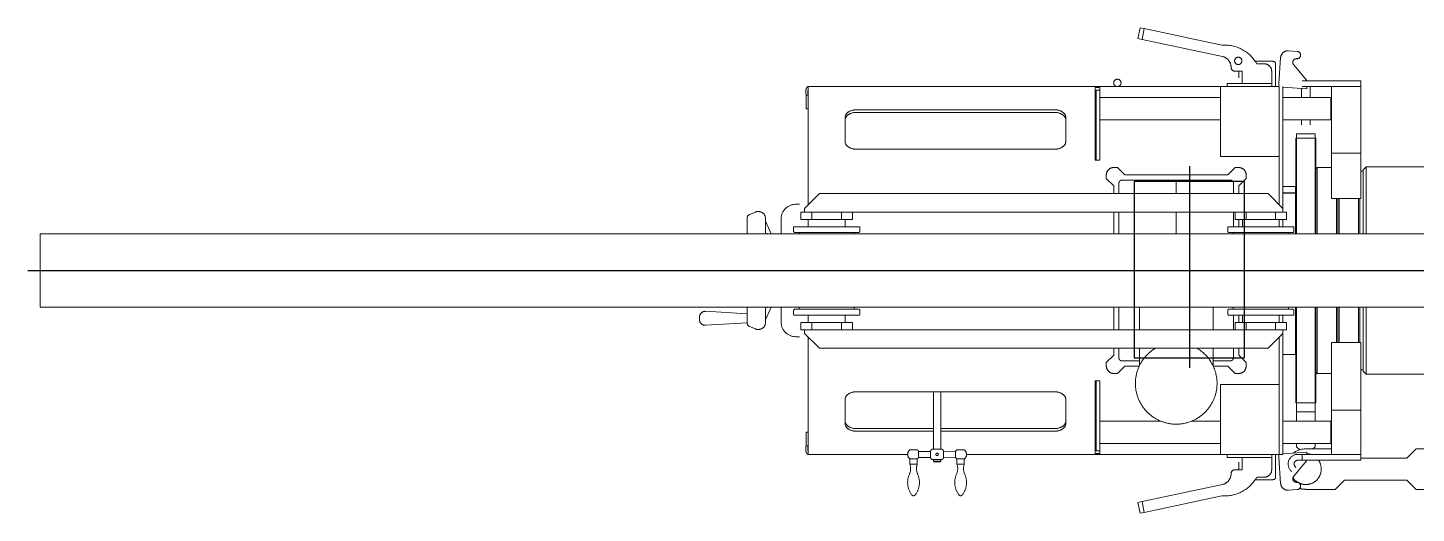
# Model space of a CAD drawing. Extents: x -681219 to -550379, y -242630 to -158199.
# Drawn here: x -646534 to -644647, y -214247 to -213587 of the extents above; entities that cross this region are included whole.
import ezdxf
from ezdxf.lldxf.tags import DXFTag

# ---------------------------------------------------------------- set-up
doc = ezdxf.new("R2010")
doc.units = 0
doc.header["$LTSCALE"] = 1000
doc.linetypes.add('DASHED2', pattern=[9.525, 6.35, -3.175])
doc.layers.get('0').update_dxf_attribs({"linetype": 'CONTINUOUS'})
doc.layers.add('center', color=253, linetype='CENTER2')
doc.layers.add('interface', color=251, linetype='DASHED2')
doc.layers.add('future', color=4, linetype='DASHED2', lineweight=0)
tags = doc.linetypes.add('CENTER2', pattern=[28.575, 19.05, -3.175, 3.175, -3.175]).pattern_tags.tags
tags[10:11] = [DXFTag(74, 4), DXFTag(75, 0), DXFTag(340, '0'), DXFTag(46, 0.0), DXFTag(50, 0.0), DXFTag(44, 0.0), DXFTag(45, 0.0)]
tags[8:9] = [DXFTag(74, 4), DXFTag(75, 0), DXFTag(340, '0'), DXFTag(46, 0.0), DXFTag(50, 0.0), DXFTag(44, 0.0), DXFTag(45, 0.0)]
tags[6:7] = [DXFTag(74, 4), DXFTag(75, 0), DXFTag(340, '0'), DXFTag(46, 0.0), DXFTag(50, 0.0), DXFTag(44, 0.0), DXFTag(45, 0.0)]
tags[4:5] = [DXFTag(74, 4), DXFTag(75, 0), DXFTag(340, '0'), DXFTag(46, 0.0), DXFTag(50, 0.0), DXFTag(44, 0.0), DXFTag(45, 0.0)]

# ---------------------------------------------------------------- blocks, each defined once
blk = doc.blocks.new('*U47')
at = {"color": 0, "linetype": 'ByBlock', "lineweight": -2}
for p, q in [((-67.2, 330), (-70.3, 315.3)), ((-61.4, 328.8), (-67.2, 330)), ((-61.4, 328.8), (-64.5, 314.1)), ((44, 306.4), (-61.4, 328.8)), ((-64.5, 314.1), (-70.3, 315.3)), ((-64.5, 314.1), (44.8, 290.9)), ((112, 284.5), (89.3, 284.5)), ((121.6, 254.4), (123.9, 289.4)), ((134.5, 298.7), (146.4, 297.9)), ((158.1, 297.5), (198.1, 297.5)), ((198.1, 297.5), (210.6, 285)), ((210.6, 285), (295.6, 285)), ((295.6, 285), (308.1, 297.5)), ((308.1, 297.5), (348.1, 297.5)), ((56.5, 276.4), (56.5, 276)), ((61.5, 271), (71.5, 271)), ((67, 260.7), (67, 271)), ((71.5, 271), (71.5, 254)), ((101.7, 281), (91.5, 281)), ((111.7, 254), (111.7, 271)), ((117, 278), (117, 282)), ((117, 272.1), (117, 278)), ((117, 257.1), (117, 272.1)), ((138.9, 273.2), (137.9, 272.2)), ((141.6, 279.8), (159, 258.8)), ((144.6, 267.6), (143.6, 266.5)), ((-518, 246.6), (-518, 250)), ((-383, 250), (-518, 250)), ((-518, 153.4), (-518, 246.6)), ((-370, 263.2), (-380, 263.2)), ((-380, 256.2), (-380, 263.2)), ((-380, 256.2), (-370, 256.2)), ((-370, 263.2), (-370, 256.2)), ((-368.1, 246), (-368.1, 254)), ((-368.1, 254), (-351.9, 254)), ((-351.9, 246), (-368.1, 246)), ((-351.9, 254.5), (-351.9, 245.5)), ((-350.1, 257), (-335.9, 257)), ((-348, 259), (-347, 260)), ((-338, 259), (-348, 259)), ((-348, 257), (-348, 259)), ((-339, 260), (-347, 260)), ((-339, 260), (-338, 259)), ((-338, 259), (-338, 257)), ((-334.1, 254.5), (-334.1, 245.5)), ((-334.1, 254.5), (-317.9, 254)), ((-317.9, 246), (-334.1, 245.5)), ((-317.9, 246), (-317.9, 254)), ((-316, 263.2), (-306, 263.2)), ((-316, 256.2), (-316, 263.2)), ((-316, 256.2), (-306, 256.2)), ((-306, 263.2), (-306, 256.2)), ((42, 250), (-303, 250)), ((-128, 246.6), (-128, 248.9)), ((-128, 248.9), (-122, 248.9)), ((-128, 246.6), (-128, 153.4)), ((-122, 248.9), (-122, 246.6)), ((-122, 235), (-122, 246.6)), ((42, 238.5), (42, 250)), ((51.4, 250), (42, 250)), ((111.7, 254), (51.4, 254)), ((51.4, 254), (51.4, 250)), ((111.7, 250), (51.4, 250)), ((111.7, 254), (111.7, 250)), ((117, 250.3), (111.7, 250.3)), ((122, 250), (111.7, 250)), ((117, 250.3), (117, 257.1)), ((121.4, 250), (121.6, 254.4)), ((121.6, 254.4), (121.6, 253.4)), ((127, 250), (122, 250)), ((122, 238.5), (122, 250)), ((127, 230), (127, 250)), ((127, 249.1), (159.3, 247)), ((147.1, 258), (153, 258)), ((147.1, 250), (153, 250)), ((153, 258), (171.7, 258)), ((153, 250), (153, 258)), ((153, 250), (171.7, 250)), ((159.3, 247), (159.5, 250)), ((174.7, 258), (171.7, 258)), ((171.7, 250), (174.7, 250)), ((174.7, 258), (228, 258)), ((174.7, 250), (228, 250)), ((193, 190), (193, 250)), ((193, 250), (233, 250)), ((233, 258), (228, 258)), ((233, 250), (233, 258)), ((295.6, 255), (233, 255)), ((233, 190), (233, 250)), ((308.1, 242.5), (295.6, 255)), ((-518, 238.5), (-521, 238.5)), ((-521, 238.5), (-521, 220)), ((-380, 243.8), (-370, 243.8)), ((-350.1, 243), (-335.9, 243)), ((-348, 164.9), (-348, 243)), ((-338, 243), (-338, 164.9)), ((-316, 243.8), (-306, 243.8)), ((-128, 244.9), (-127, 244.9)), ((-122, 245), (-127, 245)), ((-127, 245), (-127, 225)), ((-122, 225), (-122, 245)), ((-122, 244.9), (-122, 244.9)), ((-122, 235), (42, 235)), ((42, 155), (42, 238.5)), ((122, 230), (122, 238.5)), ((122, 155), (122, 238.5)), ((122, 90.5), (122, 230)), ((127, 235), (192, 235)), ((127, 85.5), (127, 230)), ((145.6, 239.5), (149.9, 243.8)), ((145.6, 235), (145.6, 239.5)), ((193, 242.5), (158.1, 242.5)), ((167.6, 242.5), (170.6, 239.5)), ((170.6, 235), (170.6, 239.5)), ((192, 205), (192, 235)), ((192, 235), (193, 234)), ((348.1, 242.5), (308.1, 242.5)), ((-518, 220), (-521, 220)), ((-468, 207.9), (-468, 175.5)), ((-348, 218.5), (-453, 218.5)), ((-453, 214.9), (-348, 214.9)), ((-183, 218.5), (-338, 218.5)), ((-338, 214.9), (-183, 214.9)), ((-168, 175.5), (-168, 207.9)), ((-127, 225), (-127, 149.9)), ((-122, 225), (-122, 149.9)), ((-122, 153.4), (-122, 205)), ((-38.5, 205), (-122, 205)), ((42, 205), (2.5, 205)), ((192, 205), (127, 205)), ((145.6, 192), (145.6, 205)), ((145.6, 180), (145.6, 192)), ((170.6, 192), (145.6, 192)), ((170.6, 192), (170.6, 205)), ((170.6, 180), (170.6, 192)), ((193, 206), (192, 205)), ((193, 97.8), (193, 190)), ((193, 190), (233, 190)), ((233, 97.8), (233, 190)), ((145.6, 180), (144.6, 180)), ((144.6, 180), (144.6, 113.5)), ((170.6, 180), (145.6, 180)), ((145.6, 113.5), (145.6, 180)), ((170.6, 180), (145.6, 180)), ((171.6, 180), (170.6, 180)), ((170.6, 180), (170.6, 113.5)), ((171.6, 113.5), (171.6, 180)), ((-518, 153.4), (-518, 145.2)), ((-453, 164.9), (-183, 164.9)), ((-128, 153.4), (-128, 149.9)), ((-122, 149.9), (-122, 153.4)), ((122, 155), (42, 155)), ((-518, 145.2), (-518, 90.5)), ((-128, 149.9), (-122, 149.9)), ((-98, 140), (-103, 140)), ((-88, 130), (-98, 140)), ((62, 140), (52, 130)), ((67, 140), (62, 140)), ((122, 90.5), (122, 145.2)), ((171.6, 138), (173.6, 140)), ((173.6, 50), (173.6, 140)), ((173.6, 140), (193, 140)), ((233, 135), (236.1, 135)), ((236.1, 137), (240.1, 141)), ((236.1, 50), (236.1, 137)), ((240.1, 141), (240.1, 50)), ((240.1, 141), (322.3, 141)), ((-113, 130), (-113, 125)), ((-103, 115), (-113, 125)), ((-103, 105.5), (-103, 115)), ((-96, 105.5), (-96, 118.4)), ((-91.4, 123), (-68, 123)), ((-68.3, 130), (-88, 130)), ((-68, 105.5), (-68, 129.3)), ((32, 129.3), (32, 105.5)), ((32, 123), (55.4, 123)), ((52, 130), (32.3, 130)), ((60, 118.4), (60, 105.5)), ((77, 125), (67, 115)), ((67, 115), (67, 105.5)), ((77, 125), (77, 130)), ((127, 114), (144, 114)), ((144, 50), (144, 114)), ((144.6, 113.5), (144.6, 65)), ((145.6, 65.5), (145.6, 113.5)), ((170.6, 113.5), (170.6, 65.5)), ((171.6, 80.6), (171.6, 113.5)), ((-523, 85.5), (-503, 105.5)), ((-503, 105.5), (107, 105.5)), ((107, 105.5), (127, 85.5)), ((144, 107.1), (144.6, 106.5)), ((193, 97.8), (233, 97.8)), ((199.6, 50), (199.6, 97.8)), ((201.6, 49.3), (201.6, 97.8)), ((201.6, 49.3), (201.6, 97.8)), ((203.6, 50), (203.6, 97.8)), ((229.6, 50), (229.6, 97.8)), ((231.6, 50), (231.6, 97.8)), ((-597.9, 76.3), (-589.7, 79.5)), ((-535, 90), (-530, 90)), ((-513, 80.5), (-528, 80.5)), ((-528, 80.5), (-528, 70.5)), ((-523, 84.5), (-523, 85.5)), ((-523, 80.5), (-523, 84.5)), ((-523, 84.5), (-523, 82.5)), ((-523, 80.5), (-517, 80.5)), ((-513, 80.5), (-473, 80.5)), ((-513, 70.5), (-513, 80.5)), ((-473, 80.5), (-473, 70.5)), ((-458, 80.5), (-473, 80.5)), ((-469, 80.5), (73, 80.5)), ((-458, 70.5), (-458, 80.5)), ((-103, 50), (-103, 80.5)), ((-96, 50), (-96, 80.5)), ((-68, 50), (-68, 80.5)), ((32, 80.5), (32, 50)), ((60, 80.5), (60, 60.5)), ((77, 80.5), (62, 80.5)), ((62, 80.5), (62, 70.5)), ((77, 80.5), (117, 80.5)), ((77, 70.5), (77, 80.5)), ((117, 80.5), (117, 70.5)), ((132, 80.5), (117, 80.5)), ((121, 80.5), (127, 80.5)), ((127, 84.5), (127, 85.5)), ((127, 80.5), (127, 84.5)), ((132, 70.5), (132, 80.5)), ((171.6, 50), (171.6, 80.6)), ((-666, 63.5), (-666, 66.5)), ((-657.5, 74.5), (-601, 71)), ((-601, 59), (-657.5, 55.5)), ((-601, 50), (-601, 71.6)), ((-576, 70.2), (-576, 50)), ((-576, 66.9), (-568.4, 50)), ((-555, 50), (-555, 70)), ((-538, 54.5), (-538, 60)), ((-537.5, 60.5), (-448.5, 60.5)), ((-528, 70.5), (-513, 70.5)), ((-518, 60.5), (-518, 70.5)), ((-518, 60.5), (-493, 60.5)), ((-513, 70.5), (-473, 70.5)), ((-473, 70.5), (-458, 70.5)), ((-468, 70.5), (-468, 60.5)), ((-448, 60), (-448, 54.5)), ((52, 54.5), (52, 60)), ((52.5, 60.5), (141.5, 60.5)), ((62, 70.5), (77, 70.5)), ((67, 70.5), (67, 60.5)), ((72, 60.5), (72, 70.5)), ((72, 60.5), (97, 60.5)), ((77, 70.5), (117, 70.5)), ((117, 70.5), (132, 70.5)), ((122, 70.5), (122, 60.5)), ((127, 60.5), (127, 70.5)), ((142, 60), (142, 54.5)), ((144.6, 65), (144.6, 50)), ((145.6, 50), (145.6, 65.5)), ((170.6, 65.5), (170.6, 50)), ((-1561.9, -50), (-1561.9, 50)), ((-1553.9, 50), (-1561.9, 50)), ((-1553.9, 50), (664.1, 50)), ((-450, 52.5), (-536, 52.5)), ((-530.5, 50), (-530.5, 52.5)), ((-455.5, 52.5), (-455.5, 50)), ((140, 52.5), (54, 52.5)), ((59.5, 50), (59.5, 52.5)), ((134.5, 52.5), (134.5, 50)), ((-1553.9, -50), (-1561.9, -50)), ((-1553.9, -50), (664.1, -50)), ((-601, -71.6), (-601, -50)), ((-576, -50), (-576, -70.2)), ((-568.4, -50), (-576, -66.9)), ((-555, -70), (-555, -50)), ((-538, -59), (-538, -53.5)), ((-536, -51.5), (-450, -51.5)), ((-530.5, -51.5), (-530.5, -50)), ((-455.5, -50), (-455.5, -51.5)), ((-448, -53.5), (-448, -59)), ((-103, -79.5), (-103, -50)), ((-96, -79.5), (-96, -50)), ((-18, -79.5), (-18, -50)), ((-18, -50), (-18, -79.5)), ((52, -59), (52, -53.5)), ((54, -51.5), (140, -51.5)), ((59.5, -51.5), (59.5, -50)), ((134.5, -50), (134.5, -51.5)), ((142, -53.5), (142, -59)), ((144, -105), (144, -50)), ((144.6, -50), (144.6, -65)), ((145.6, -65.5), (145.6, -50)), ((170.6, -50), (170.6, -65.5)), ((171.6, -80.6), (171.6, -50)), ((173.6, -140), (173.6, -50)), ((199.6, -97.8), (199.6, -50)), ((201.6, -97.8), (201.6, -49.3)), ((201.6, -97.8), (201.6, -49.3)), ((203.6, -97.8), (203.6, -50)), ((229.6, -97.8), (229.6, -50)), ((231.6, -97.8), (231.6, -50)), ((236.1, -50.6), (236.1, -137)), ((240.1, -141), (240.1, -50)), ((-448.5, -59.5), (-537.5, -59.5)), ((-513, -69.5), (-528, -69.5)), ((-528, -69.5), (-528, -79.5)), ((-518, -69.5), (-518, -59.5)), ((-473, -69.5), (-513, -69.5)), ((-513, -79.5), (-513, -69.5)), ((-473, -69.5), (-473, -79.5)), ((-458, -69.5), (-473, -69.5)), ((-468, -59.5), (-468, -69.5)), ((-458, -79.5), (-458, -69.5)), ((141.5, -59.5), (52.5, -59.5)), ((60, -59.5), (60, -79.5)), ((77, -69.5), (62, -69.5)), ((62, -69.5), (62, -79.5)), ((67, -59.5), (67, -69.5)), ((72, -69.5), (72, -59.5)), ((117, -69.5), (77, -69.5)), ((77, -79.5), (77, -69.5)), ((117, -69.5), (117, -79.5)), ((132, -69.5), (117, -69.5)), ((122, -59.5), (122, -69.5)), ((127, -69.5), (127, -59.5)), ((132, -79.5), (132, -69.5)), ((144.6, -65), (144.6, -113.5)), ((145.6, -113.5), (145.6, -65.5)), ((170.6, -65.5), (170.6, -113.5)), ((-589.7, -79.5), (-597.9, -76.3)), ((-530, -90), (-535, -90)), ((-528, -79.5), (-513, -79.5)), ((-523, -79.5), (-523, -83.5)), ((-517, -79.5), (-523, -79.5)), ((-523, -83.5), (-523, -84.5)), ((-503, -104.5), (-523, -84.5)), ((-518, -89.5), (-518, -145.2)), ((-473, -79.5), (-513, -79.5)), ((-473, -79.5), (-458, -79.5)), ((73, -79.5), (-469, -79.5)), ((62, -79.5), (77, -79.5)), ((117, -79.5), (77, -79.5)), ((127, -84.5), (107, -104.5)), ((117, -79.5), (132, -79.5)), ((127, -79.5), (121, -79.5)), ((122, -145.2), (122, -89.5)), ((122, -230), (122, -89.5)), ((127, -79.5), (127, -83.5)), ((127, -83.5), (127, -81.5)), ((127, -83.5), (127, -84.5)), ((127, -230), (127, -84.5)), ((171.6, -113.5), (171.6, -80.6)), ((107, -104.5), (-503, -104.5)), ((-103, -115), (-103, -104.5)), ((-96, -118.4), (-96, -104.5)), ((-18, -123), (-18, -104.5)), ((-18, -104.5), (-18, -123)), ((60, -104.5), (60, -118.4)), ((67, -104.5), (67, -115)), ((127, -105), (144, -105)), ((127, -105.7), (144, -105.7)), ((144, -105.7), (144, -105)), ((144, -114), (144, -105.7)), ((144.6, -106.5), (144, -107.1)), ((193, -159.4), (193, -97.8)), ((193, -97.8), (233, -97.8)), ((233, -159.4), (233, -97.8)), ((-113, -125), (-103, -115)), ((-113, -125), (-113, -130)), ((-98, -140), (-88, -130)), ((-18, -123), (-91.4, -123)), ((-88, -130), (52, -130)), ((55.4, -123), (-18, -123)), ((52, -130), (62, -140)), ((67, -115), (77, -125)), ((77, -130), (77, -125)), ((144, -114), (127, -114)), ((144.6, -113.5), (144.6, -180)), ((145.6, -180), (145.6, -113.5)), ((170.6, -113.5), (170.6, -180)), ((171.6, -180), (171.6, -113.5)), ((-518, -145.2), (-518, -153.4)), ((-122, -149.9), (-128, -149.9)), ((-128, -149.9), (-128, -153.4)), ((-127, -149.9), (-127, -225)), ((-122, -153.4), (-122, -149.9)), ((-122, -149.9), (-122, -225)), ((-103, -140), (-98, -140)), ((62, -140), (67, -140)), ((173.6, -140), (171.6, -138)), ((193, -140), (173.6, -140)), ((236.1, -135), (233, -135)), ((240.1, -141), (236.1, -137)), ((322.3, -141), (240.1, -141)), ((-518, -246.6), (-518, -153.4)), ((-183, -164.9), (-453, -164.9)), ((-128, -153.4), (-128, -246.6)), ((-122, -205), (-122, -153.4)), ((42, -155), (42, -238.5)), ((42, -155), (122, -155)), ((122, -155), (122, -238.5)), ((193, -250), (193, -159.4)), ((193, -159.4), (233, -159.4)), ((233, -250), (233, -159.4)), ((-468, -175.5), (-468, -207.9)), ((-168, -207.9), (-168, -175.5)), ((144.6, -180), (145.6, -180)), ((170.6, -180), (145.6, -180)), ((145.6, -180), (145.6, -186)), ((145.6, -186), (148.6, -186)), ((148.6, -180), (167.6, -180)), ((148.6, -186), (167.6, -186)), ((167.6, -186), (170.6, -186)), ((170.6, -180), (171.6, -180)), ((170.6, -186), (170.6, -180)), ((-122, -205), (42, -205)), ((127, -205), (192, -205)), ((152.1, -205), (152.1, -198)), ((164.1, -198), (164.1, -205)), ((192, -235), (192, -205)), ((192, -205), (193, -206)), ((-518, -220), (-521, -220)), ((-521, -220), (-521, -238.5)), ((-183, -214.9), (-453, -214.9)), ((-453, -218.5), (-183, -218.5)), ((-127, -225), (-127, -245)), ((-122, -245), (-122, -225)), ((-518, -238.5), (-521, -238.5)), ((-127, -244.9), (-128, -244.9)), ((-127, -245), (-122, -245)), ((-122, -246.6), (-122, -235)), ((42, -235), (-122, -235)), ((-122, -244.9), (-122, -244.9)), ((42, -238.5), (42, -250)), ((122, -238.5), (122, -230)), ((122, -238.5), (122, -250)), ((127, -250), (127, -230)), ((192, -235), (127, -235)), ((152.1, -241), (152.1, -235)), ((152.1, -247.5), (152.1, -241)), ((164.1, -235), (164.1, -241)), ((164.1, -241), (164.1, -250)), ((193, -234), (192, -235)), ((-518, -250), (-518, -246.6)), ((42, -250), (-518, -250)), ((-128, -248.9), (-128, -246.6)), ((-122, -248.9), (-128, -248.9)), ((-122, -246.6), (-122, -248.9)), ((42, -250), (51.4, -250)), ((51.4, -250), (111.7, -250)), ((51.4, -254), (51.4, -250)), ((51.4, -254), (111.7, -254)), ((67, -261.7), (67, -271)), ((71.5, -271), (71.5, -254)), ((111.7, -250), (122, -250)), ((111.7, -254), (111.7, -250)), ((111.7, -250.3), (117, -250.3)), ((111.7, -254), (111.7, -271)), ((117, -250.3), (117, -257.1)), ((117, -257.1), (117, -272.1)), ((121.6, -254.4), (121.4, -250)), ((121.6, -253.4), (121.6, -254.4)), ((123.9, -289.4), (121.6, -254.4)), ((127, -249.1), (159.3, -247)), ((159, -258.8), (141.6, -279.8)), ((171.7, -250), (153, -250)), ((171.7, -258), (153, -258)), ((159.5, -250), (159.3, -247)), ((174.7, -250), (171.7, -250)), ((171.7, -258), (174.7, -258)), ((228, -250), (174.7, -250)), ((228, -258), (174.7, -258)), ((193, -250), (233, -250)), ((228, -258), (233, -258)), ((233, -258), (233, -250)), ((56.5, -276.4), (56.5, -276)), ((61.5, -271), (71.5, -271)), ((101.7, -281), (91.5, -281)), ((117, -272.1), (117, -278)), ((117, -278), (117, -282)), ((-64.5, -314.1), (44.8, -290.9)), ((89.3, -284.5), (112, -284.5)), ((134.5, -298.7), (146.4, -297.9)), ((-64.5, -314.1), (-70.3, -315.3)), ((-70.3, -315.3), (-67.2, -330)), ((-64.5, -314.1), (-61.4, -328.8)), ((44, -306.4), (-61.4, -328.8)), ((-61.4, -328.8), (-67.2, -330))]:
    blk.add_line(p, q, dxfattribs=at)
for centre, radius in [((-343, 250), 1.7), ((-343, 250), 1.65), ((-98, -255), 5), ((66.3, -285), 5)]:
    blk.add_circle(centre, radius, dxfattribs=at)
for centre, radius, start, end in [((-355, 288.2), 28, 143.1301, 203.8094), ((-375, 303.2), 3, 36.8699, 143.1301), ((-395, 288.2), 28, 336.1906, 36.8699), ((-291, 288.2), 28, 143.1301, 203.8094), ((-311, 303.2), 3, 36.8699, 143.1301), ((-331, 288.2), 28, 336.1906, 36.8699), ((47.9, 256.5), 50, 29.3101, 94.5288), ((41.7, 276.4), 14.8, 0, 78), ((133.9, 288.7), 10, 86.3144, 176.3144), ((145.4, 283), 5, 86.3144, 219.801), ((158.1, 270), 21, 119.6422, 146.6339), ((146, 292.9), 5, 266.3144, 86.3144), ((158.1, 270), 21, 0, 115.9664), ((158.1, 270), 27.5, 90, 107.5983), ((-398, 269.3), 19, 341.3283, 23.8094), ((-352, 269.3), 19, 156.1906, 198.6717), ((-334, 269.3), 19, 341.3283, 23.8094), ((-288, 269.3), 19, 156.1906, 198.6717), ((61.5, 276), 5, 180, 270), ((101.7, 271), 10, 0, 90), ((147.1, 263), 13, 135, 270), ((147.1, 263), 5, 135, 270), ((158.1, 270), 21, 325.1501, 0), ((-375, 250), 8, 128.6822, 231.3178), ((-375, 250), 8, 30, 51.3178), ((-375, 250), 8, 308.6822, 330), ((-343, 250), 10, 135.573, 153.2563), ((-343, 250), 10, 206.7437, 224.427), ((-343, 250), 10, 26.7437, 44.427), ((-343, 250), 10, 315.573, 333.2563), ((-311, 250), 8, 128.6822, 150), ((-311, 250), 8, 210, 231.3178), ((-311, 250), 8, 0, 51.3178), ((-311, 250), 8, 308.6822, 0), ((158.1, 270), 27.5, 232.608, 270), ((155.9, 256.3), 4, 25.7639, 39.801), ((158.1, 270), 21, 273.6508, 287.7528), ((-18, 153.4), 55.5, 0, 239.7257), ((-18, 153.4), 55.5, 300.2743, 0), ((-103, 130), 10, 90, 180), ((67, 130), 10, 0, 90), ((-596, 71.6), 5, 111.8014, 180), ((-586, 70.2), 10, 0, 111.8014), ((-535, 70), 20, 90, 180), ((-658, 66.5), 8, 86.4785, 180), ((-658, 63.5), 8, 180, 273.5215), ((-537.5, 60), 0.5, 90, 180), ((-448.5, 60), 0.5, 0, 90), ((52.5, 60), 0.5, 90, 180), ((141.5, 60), 0.5, 0, 90), ((-577.7, 51.5), 4.35, 346.6244, 348.2788), ((-536, 54.5), 2, 180, 270), ((-450, 54.5), 2, 270, 0), ((54, 54.5), 2, 180, 270), ((140, 54.5), 2, 270, 0), ((-577.6, -51.4), 4.27, 11.0778, 12.9239), ((-536, -53.5), 2, 90, 180), ((-450, -53.5), 2, 0, 90), ((54, -53.5), 2, 90, 180), ((140, -53.5), 2, 0, 90), ((-596, -71.6), 5, 180, 248.1986), ((-586, -70.2), 10, 248.1986, 0), ((-535, -70), 20, 180, 270), ((-537.5, -59), 0.5, 180, 270), ((-448.5, -59), 0.5, 270, 0), ((52.5, -59), 0.5, 180, 270), ((141.5, -59), 0.5, 270, 0), ((-103, -130), 10, 180, 270), ((67, -130), 10, 270, 0), ((155.9, -256.3), 4, 320.199, 334.2361), ((47.9, -256.5), 50, 265.4712, 330.6899), ((41.7, -276.4), 14.8, 282, 0), ((61.5, -276), 5, 90, 180), ((101.7, -271), 10, 270, 0), ((145.4, -283), 5, 140.199, 273.6856), ((133.9, -288.7), 10, 183.6856, 273.6856), ((146, -292.9), 5, 273.6856, 93.6856)]:
    blk.add_arc(centre, radius, start, end, dxfattribs=at)
at = {"color": 0, "linetype": 'ByBlock', "lineweight": -2, "extrusion": (0, 0, -1)}
for centre, major_axis, ratio, start_param, end_param in [((112, 282), (-5, 0), 0.5, 1.570796, 3.141593), ((-453, 207.9), (15, 0), 0.707107, 3.141593, 4.712389), ((-453, 204.3), (-15, 0), 0.707107, 0, 1.570796), ((-183, 207.9), (15, 0), 0.707107, 4.712389, 6.283185), ((-183, 204.3), (-15, 0), 0.707107, 1.570796, 3.141593), ((-453, 175.5), (-15, 0), 0.707107, 4.712389, 6.283185), ((-183, 175.5), (-15, 0), 0.707107, 3.141593, 4.712389), ((-453, -175.5), (15, 0), 0.707107, 3.141593, 4.712389), ((-183, -175.5), (15, 0), 0.707107, 4.712389, 6.283185), ((-453, -204.3), (15, 0), 0.707107, 1.570796, 3.141593), ((-183, -204.3), (15, 0), 0.707107, 0, 1.570796), ((-453, -207.9), (-15, 0), 0.707107, 4.712389, 6.283185), ((-183, -207.9), (-15, 0), 0.707107, 3.141593, 4.712389), ((112, -282), (5, 0), 0.5, 0, 1.570796)]:
    blk.add_ellipse(centre, major_axis=major_axis, ratio=ratio, start_param=start_param, end_param=end_param, dxfattribs=at)
at = {"color": 0, "linetype": 'ByBlock', "lineweight": -2}
for points, knots in [([(-521, 238.5), (-521.2, 239.3), (-521.3, 240), (-521.5, 241.5), (-521.5, 242.2), (-521.5, 243.6), (-521.4, 244.3), (-521.3, 245.5), (-521.1, 246.1), (-520.8, 247.2), (-520.6, 247.6), (-520.2, 248.5), (-519.9, 248.8), (-519.4, 249.4), (-519.2, 249.6), (-518.6, 249.9), (-518.3, 250), (-518, 250)], [0, 0, 0, 0, 0.125, 0.125, 0.25, 0.25, 0.375, 0.375, 0.5, 0.5, 0.625, 0.625, 0.75, 0.75, 0.875, 0.875, 1, 1, 1, 1]), ([(-518, 238.5), (-518.3, 239.4), (-518.6, 240.2), (-518.8, 241.8), (-518.9, 242.5), (-518.8, 243.7), (-518.7, 244.2), (-518.4, 244.8), (-518.2, 245), (-518, 245)], [0, 0, 0, 0, 0.25, 0.25, 0.5, 0.5, 0.75, 0.75, 1, 1, 1, 1]), ([(-518, -250), (-518.3, -250), (-518.6, -249.9), (-519.2, -249.6), (-519.4, -249.4), (-519.9, -248.8), (-520.2, -248.5), (-520.6, -247.6), (-520.8, -247.2), (-521.1, -246.1), (-521.3, -245.5), (-521.4, -244.3), (-521.5, -243.6), (-521.5, -242.2), (-521.5, -241.5), (-521.3, -240), (-521.2, -239.3), (-521, -238.5)], [0, 0, 0, 0, 0.125, 0.125, 0.25, 0.25, 0.375, 0.375, 0.5, 0.5, 0.625, 0.625, 0.75, 0.75, 0.875, 0.875, 1, 1, 1, 1]), ([(-518, -245), (-518.2, -245), (-518.4, -244.8), (-518.7, -244.2), (-518.8, -243.7), (-518.9, -242.5), (-518.8, -241.8), (-518.6, -240.2), (-518.3, -239.4), (-518, -238.5)], [0, 0, 0, 0, 0.25, 0.25, 0.5, 0.5, 0.75, 0.75, 1, 1, 1, 1])]:
    blk.add_open_spline(points, degree=3, knots=knots, dxfattribs=at)
for points in [[(-96, 118.4), (-96, 121.1), (-94.1, 123), (-91.4, 123)], [(55.4, 123), (58.1, 123), (60, 121.1), (60, 118.4)], [(-91.4, -123), (-94.1, -123), (-96, -121.1), (-96, -118.4)], [(60, -118.4), (60, -121.1), (58.1, -123), (55.4, -123)]]:
    blk.add_rational_spline(points, [1, 0.804737854124, 0.804737854124, 1], degree=3, dxfattribs=at)
at = {"layer": 'center', "ltscale": 1.918925}
blk.add_line((0, -141.9), (0, 132.3), dxfattribs=at)
at = {"layer": 'center', "ltscale": 34.537007}
blk.add_line((-1578.8, 0), (3355.7, 0), dxfattribs=at)
at = {"layer": 'interface', "ltscale": 1.980888}
blk.add_lwpolyline([(-75, 118.9), (75, 118.9), (75, -121.1), (-75, -121.1)], close=True, dxfattribs=at)

msp = doc.modelspace()

# ---------------------------------------------------------------- block references
at = {"layer": 'future', "xscale": -1, "rotation": 180}
msp.add_blockref('*U47', (-644955.4609, -213916.6983), dxfattribs=at)

doc.saveas('drawing.dxf')
